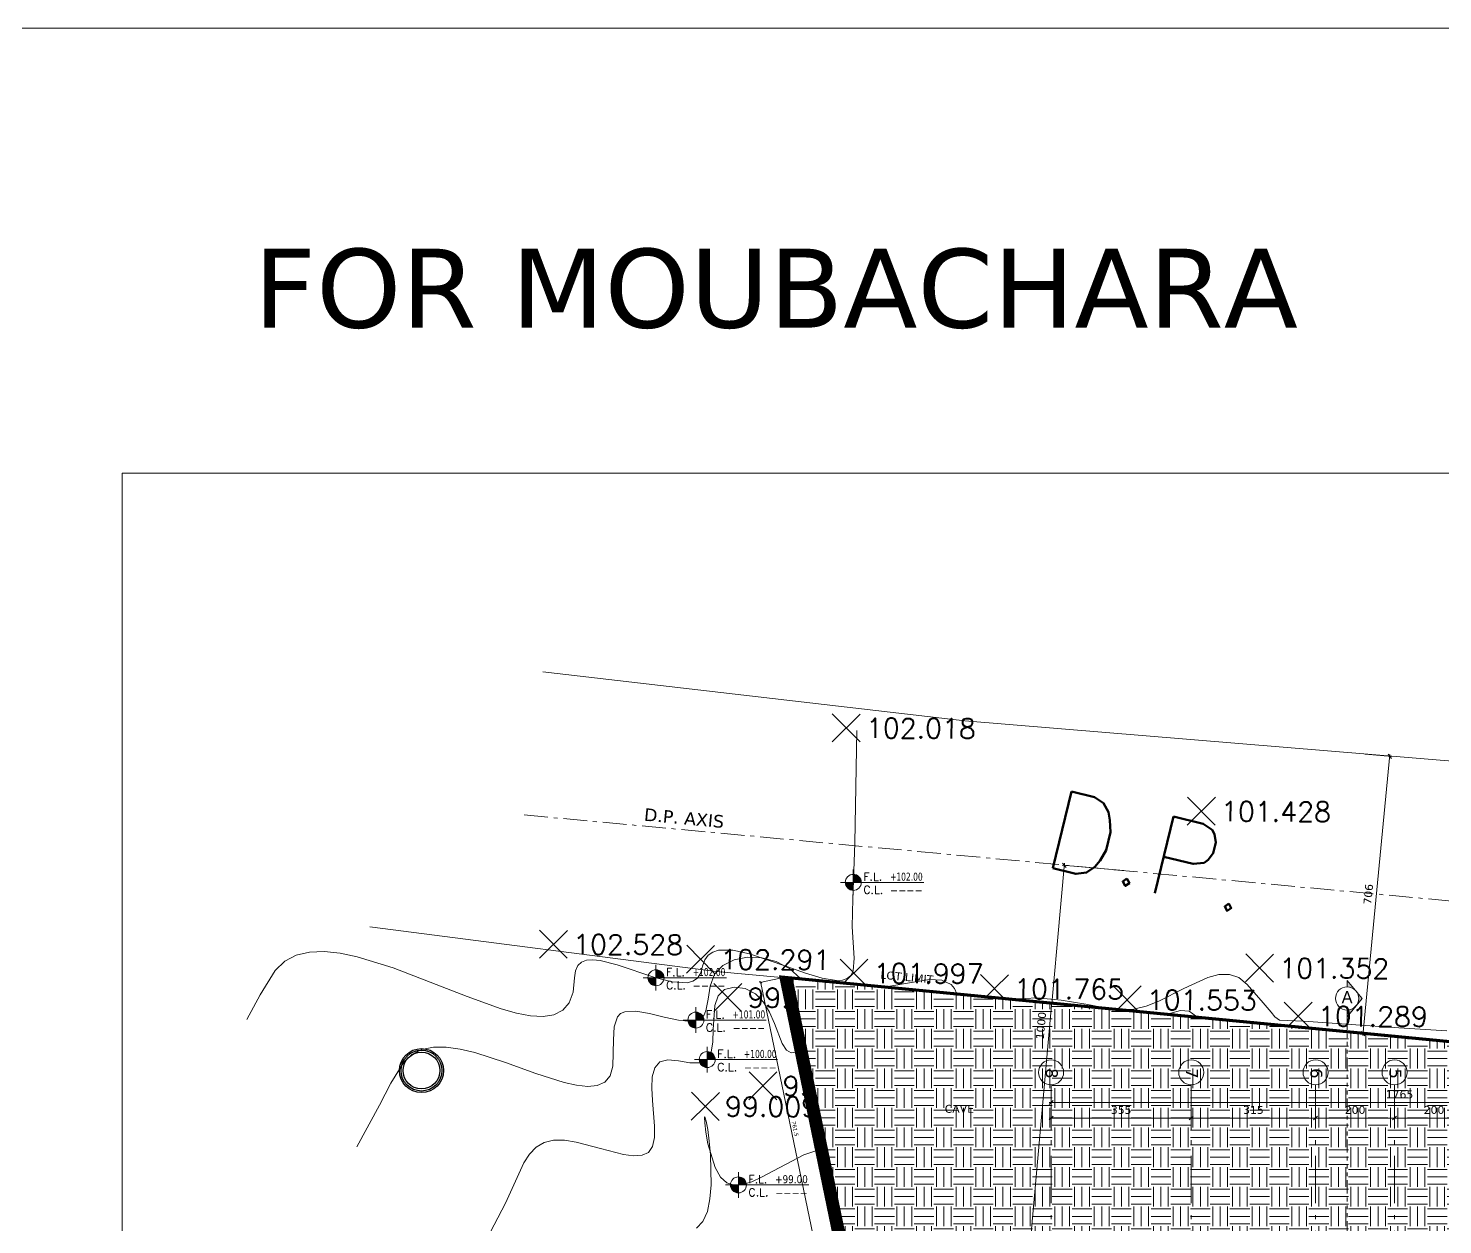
# Model space of a CAD drawing. Header units: inches. Extents: x -48 to 777, y -156 to 510.
# Drawn here: x 464.57 to 500.4, y 157.27 to 187.58 of the extents above; entities that cross this region are included whole.
import ezdxf
from ezdxf.enums import TextEntityAlignment as Align

# ---------------------------------------------------------------- set-up
doc = ezdxf.new("R2010")
doc.units = ezdxf.units.IN
doc.header["$MEASUREMENT"] = 0
doc.set_wipeout_variables(frame=1)
for name, pattern in [('ACAD_ISO06W100', [36, 24, -3, 0, -3, 0, -3, 0, -3]), ('ACAD_ISO10W100', [18, 12, -3, 0, -3]), ('HIDDEN', [0.375, 0.25, -0.125]), ('NUHA', [1.45, 0.75, -0.25, 0.2, -0.25])]:
    doc.linetypes.add(name, pattern=pattern)
doc.layers.get('Defpoints').update_dxf_attribs({"lineweight": 5})
for name, color, linetype, lineweight in [('A-ANNOTATION', 34, 'Continuous', 5), ('A-AXIS', 253, 'ACAD_ISO10W100', 5), ('A-AXIS ST', 251, 'ACAD_ISO10W100', 5), ('A-DIM', 9, 'Continuous', 5), ('A-HIDDEN', 254, 'HIDDEN', 5), ('A-LEVELS', 139, 'Continuous', 20), ('A-LIMIT LOT', 235, 'ACAD_ISO10W100', 20), ('A-LIMIT ROAD', 69, 'Continuous', 20), ('A-NOTES', 151, 'Continuous', 20), ('A-PILLARS', 1, 'Continuous', 60), ('A-SIGNS1', 20, 'Continuous', 15), ('A-SIGNS2', 30, 'Continuous', 15), ('A-TEXT', 50, 'Continuous', 15), ('C-STONE', 42, 'Continuous', 30), ('H-PILLARS', 61, 'Continuous', 5)]:
    doc.layers.add(name, color=color, linetype=linetype, lineweight=lineweight)
doc.layers.add('HH-DARK GREY', color=7, linetype='Continuous', lineweight=5, true_color=0x404040)
doc.layers.add('pts pc', color=7, linetype='Continuous')
doc.styles.add('2mm', font='simplex.shx', dxfattribs={"height": 0.5})
doc.styles.add('5mm', font='simplex_.ttf', dxfattribs={"height": 5})
doc.styles.add('ROMAND', font='verdana.ttf')
doc.styles.add('ROMANS', font='romans__.ttf', dxfattribs={"height": 0.14})
doc.styles.add('Stretch', font='GOTHIC.TTF', dxfattribs={"width": 0.75, "height": 0.2})
doc.dimstyles.new('M-1.100', dxfattribs={"dimtxt": 0.2, "dimasz": 0.1, "dimexe": 0.05, "dimexo": 0.05, "dimgap": 0.1, "dimtad": 1, "dimlfac": 100, "dimrnd": 0.5, "dimzin": 9, "dimdsep": 46, "dimtxsty": 'ROMAND', "dimblk": 'OBLIQUE', "dimcen": 1, "dimdle": 0.05, "dimclrd": 256, "dimclre": 256, "dimclrt": 2, "dimadec": 0, "dimazin": 0, "dimtfac": 0.666667, "dimtmove": 2, "dimatfit": 3, "dimfxl": 0.04, "dimtolj": 1, "dimtzin": 5, "dimlwd": -1, "dimlwe": -1, "dimarcsym": 0})
doc.dimstyles.new('M-1.50', dxfattribs={"dimtxt": 0.1, "dimasz": 0.05, "dimexe": 0.025, "dimexo": 0.025, "dimgap": 0.05, "dimtad": 1, "dimlfac": 100, "dimrnd": 0.5, "dimzin": 9, "dimdsep": 46, "dimtxsty": 'ROMAND', "dimblk": 'OBLIQUE', "dimcen": 1, "dimdle": 0.025, "dimclrd": 256, "dimclre": 256, "dimclrt": 2, "dimadec": 0, "dimazin": 0, "dimtfac": 0.666667, "dimtmove": 2, "dimatfit": 3, "dimfxl": 0.04, "dimtolj": 1, "dimtzin": 5, "dimlwd": -1, "dimlwe": -1, "dimarcsym": 0})

# ---------------------------------------------------------------- blocks, each defined once
blk = doc.blocks.new('ZDGFHGCGFF')
h = blk.add_hatch(color=256)
h.paths.add_polyline_path([(94.086, 59.804), (94.151, 59.726, 0.223535), (94.086, 59.756)])
h.paths.add_polyline_path([(94.151, 59.726), (94.195, 59.673), (94.151, 59.619, 0.17452), (94.17, 59.673, 0.17452)])
h.paths.add_polyline_path([(94.086, 59.589, 0.223535), (94.151, 59.619), (94.086, 59.541)])
for p, q in [((94.086, 59.756), (94.086, 59.804)), ((94.086, 59.804), (94.195, 59.673)), ((94.195, 59.673), (94.086, 59.541)), ((94.086, 59.541), (94.086, 59.589))]:
    blk.add_line(p, q)
blk.add_circle((94.086, 59.673), 0.0839)
blk = doc.blocks.new('GDFZXHGGBV')
at = {"layer": 'A-SIGNS1'}
blk.add_blockref('ZDGFHGCGFF', (0.388, 0), dxfattribs=at)
at = {"layer": 'A-SIGNS2', "linetype": 'ACAD_ISO06W100', "ltscale": 0.01, "style": 'Stretch', "flags": 12}
blk.add_attdef('A', text='', height=0.0883, dxfattribs=at).set_placement((94.474, 59.682), align=Align.MIDDLE)
blk = doc.blocks.new('_Oblique')
at = {"color": 0, "linetype": 'ByBlock', "lineweight": -2}
blk.add_line((-0.5, -0.5), (0.5, 0.5), dxfattribs=at)
blk = doc.blocks.new('*D541')
at = {"layer": 'A-DIM', "transparency": 16777216}
for p, q in [((633.919, 335.179), (637.569, 335.179)), ((633.969, 334.867), (633.969, 335.229)), ((637.519, 334.867), (637.519, 335.229))]:
    blk.add_line(p, q, dxfattribs=at)
at = {"layer": 'Defpoints', "color": 0, "transparency": 16777216}
for p in [(637.519, 335.179), (633.969, 334.817), (637.519, 334.817)]:
    blk.add_point(p, dxfattribs=at)
at = {"layer": 'A-DIM', "transparency": 16777216, "xscale": 0.1, "yscale": 0.1, "zscale": 0.1, "rotation": 180}
blk.add_blockref('_Oblique', (633.969, 335.179), dxfattribs=at)
at = {"layer": 'A-DIM', "transparency": 16777216, "xscale": 0.1, "yscale": 0.1, "zscale": 0.1}
blk.add_blockref('_Oblique', (637.519, 335.179), dxfattribs=at)
at = {"layer": 'A-DIM', "color": 2, "transparency": 16777216, "insert": (635.744, 335.383), "char_height": 0.2, "attachment_point": 5, "style": 'ROMAND'}
blk.add_mtext('\\A1;355', dxfattribs=at)
blk = doc.blocks.new('*D542')
at = {"layer": 'A-DIM', "transparency": 16777216}
for p, q in [((637.469, 335.179), (640.719, 335.179)), ((637.519, 334.867), (637.519, 335.229)), ((640.669, 334.999), (640.669, 335.229))]:
    blk.add_line(p, q, dxfattribs=at)
at = {"layer": 'Defpoints', "color": 0, "transparency": 16777216}
for p in [(640.669, 335.179), (637.519, 334.817), (640.669, 334.949)]:
    blk.add_point(p, dxfattribs=at)
at = {"layer": 'A-DIM', "transparency": 16777216, "xscale": 0.1, "yscale": 0.1, "zscale": 0.1, "rotation": 180}
blk.add_blockref('_Oblique', (637.519, 335.179), dxfattribs=at)
at = {"layer": 'A-DIM', "transparency": 16777216, "xscale": 0.1, "yscale": 0.1, "zscale": 0.1}
blk.add_blockref('_Oblique', (640.669, 335.179), dxfattribs=at)
at = {"layer": 'A-DIM', "color": 2, "transparency": 16777216, "insert": (639.094, 335.383), "char_height": 0.2, "attachment_point": 5, "style": 'ROMAND'}
blk.add_mtext('\\A1;315', dxfattribs=at)
blk = doc.blocks.new('*D543')
at = {"layer": 'A-DIM', "transparency": 16777216}
for p, q in [((640.619, 335.179), (642.719, 335.179)), ((640.669, 334.999), (640.669, 335.229)), ((642.669, 335.065), (642.669, 335.229))]:
    blk.add_line(p, q, dxfattribs=at)
at = {"layer": 'Defpoints', "color": 0, "transparency": 16777216}
for p in [(642.669, 335.179), (642.669, 335.015), (640.669, 334.949)]:
    blk.add_point(p, dxfattribs=at)
at = {"layer": 'A-DIM', "transparency": 16777216, "xscale": 0.1, "yscale": 0.1, "zscale": 0.1, "rotation": 180}
blk.add_blockref('_Oblique', (640.669, 335.179), dxfattribs=at)
at = {"layer": 'A-DIM', "transparency": 16777216, "xscale": 0.1, "yscale": 0.1, "zscale": 0.1}
blk.add_blockref('_Oblique', (642.669, 335.179), dxfattribs=at)
at = {"layer": 'A-DIM', "color": 2, "transparency": 16777216, "insert": (641.669, 335.383), "char_height": 0.2, "attachment_point": 5, "style": 'ROMAND'}
blk.add_mtext('\\A1;200', dxfattribs=at)
blk = doc.blocks.new('*D544')
at = {"layer": 'A-DIM', "transparency": 16777216}
for p, q in [((642.619, 335.179), (644.719, 335.179)), ((642.669, 335.065), (642.669, 335.229)), ((644.669, 335.065), (644.669, 335.229))]:
    blk.add_line(p, q, dxfattribs=at)
at = {"layer": 'Defpoints', "color": 0, "transparency": 16777216}
for p in [(642.669, 335.015), (644.669, 335.179), (644.669, 335.015)]:
    blk.add_point(p, dxfattribs=at)
at = {"layer": 'A-DIM', "transparency": 16777216, "xscale": 0.1, "yscale": 0.1, "zscale": 0.1, "rotation": 180}
blk.add_blockref('_Oblique', (642.669, 335.179), dxfattribs=at)
at = {"layer": 'A-DIM', "transparency": 16777216, "xscale": 0.1, "yscale": 0.1, "zscale": 0.1}
blk.add_blockref('_Oblique', (644.669, 335.179), dxfattribs=at)
at = {"layer": 'A-DIM', "color": 2, "transparency": 16777216, "insert": (643.669, 335.383), "char_height": 0.2, "attachment_point": 5, "style": 'ROMAND'}
blk.add_mtext('\\A1;200', dxfattribs=at)
blk = doc.blocks.new('*D548')
at = {"layer": 'A-DIM', "transparency": 16777216}
for p, q in [((651.669, 335.572), (633.919, 335.572)), ((633.969, 334.867), (633.969, 335.622)), ((651.619, 335.036), (651.619, 335.622))]:
    blk.add_line(p, q, dxfattribs=at)
at = {"layer": 'Defpoints', "color": 0, "transparency": 16777216}
for p in [(633.969, 335.572), (651.619, 334.986), (633.969, 334.817)]:
    blk.add_point(p, dxfattribs=at)
at = {"layer": 'A-DIM', "transparency": 16777216, "xscale": 0.1, "yscale": 0.1, "zscale": 0.1, "rotation": 180}
blk.add_blockref('_Oblique', (633.969, 335.572), dxfattribs=at)
at = {"layer": 'A-DIM', "transparency": 16777216, "xscale": 0.1, "yscale": 0.1, "zscale": 0.1}
blk.add_blockref('_Oblique', (651.619, 335.572), dxfattribs=at)
at = {"layer": 'A-DIM', "color": 2, "transparency": 16777216, "insert": (642.794, 335.776), "char_height": 0.2, "attachment_point": 5, "style": 'ROMAND'}
blk.add_mtext('\\A1;1765', dxfattribs=at)
blk = doc.blocks.new('*D345')
at = {"layer": 'A-DIM', "transparency": 16777216}
for p, q in [((483.624, 163.509), (483.099, 163.401)), ((484.667, 155.926), (483.119, 163.43)), ((485.162, 156.053), (484.637, 155.945))]:
    blk.add_line(p, q, dxfattribs=at)
at = {"layer": 'Defpoints', "color": 0, "transparency": 16777216}
for p in [(483.124, 163.406), (483.649, 163.514), (485.187, 156.058)]:
    blk.add_point(p, dxfattribs=at)
at = {"layer": 'A-DIM', "transparency": 16777216, "xscale": 0.05, "yscale": 0.05, "zscale": 0.05}
for p, rotation in [((483.124, 163.406), 101.6557585089474), ((484.662, 155.95), 281.6557585089474)]:
    blk.add_blockref('_Oblique', p, dxfattribs=dict(at, rotation=rotation))
at = {"layer": 'A-DIM', "color": 2, "transparency": 16777216, "insert": (483.993, 159.698), "char_height": 0.1, "attachment_point": 5, "rotation": 281.6558, "style": 'ROMAND'}
blk.add_mtext('\\A1;761.5', dxfattribs=at)
blk = doc.blocks.new('*D970')
at = {"layer": 'A-DIM', "transparency": 16777216}
for p, q in [((-315981.387, -27887.929), (-315982.076, -27895.053)), ((-315982.014, -27887.918), (-315981.342, -27887.983)), ((-315982.693, -27894.943), (-315982.021, -27895.008))]:
    blk.add_line(p, q, dxfattribs=at)
at = {"layer": 'Defpoints', "color": 0, "transparency": 16777216}
for p in [(-315982.064, -27887.914), (-315982.743, -27894.939), (-315982.071, -27895.004)]:
    blk.add_point(p, dxfattribs=at)
at = {"layer": 'A-DIM', "transparency": 16777216, "xscale": 0.1, "yscale": 0.1, "zscale": 0.1}
for p, rotation in [((-315981.391, -27887.979), 84.4767322995288), ((-315982.071, -27895.004), 264.4767322995288)]:
    blk.add_blockref('_Oblique', p, dxfattribs=dict(at, rotation=rotation))
at = {"layer": 'A-DIM', "color": 2, "transparency": 16777216, "insert": (-315981.934, -27891.471), "char_height": 0.2, "attachment_point": 5, "rotation": 84.4767, "style": 'ROMAND'}
blk.add_mtext('\\A1;706', dxfattribs=at)
blk = doc.blocks.new('*D971')
at = {"layer": 'A-DIM', "transparency": 16777216}
for p, q in [((-315989.632, -27890.686), (-315990.54, -27900.737)), ((-315988.126, -27890.872), (-315989.686, -27890.731)), ((-315989.025, -27900.824), (-315990.585, -27900.683))]:
    blk.add_line(p, q, dxfattribs=at)
at = {"layer": 'Defpoints', "color": 0, "transparency": 16777216}
for p in [(-315988.077, -27890.877), (-315990.535, -27900.687), (-315988.975, -27900.828)]:
    blk.add_point(p, dxfattribs=at)
at = {"layer": 'A-DIM', "transparency": 16777216, "xscale": 0.1, "yscale": 0.1, "zscale": 0.1}
for p, rotation in [((-315989.636, -27890.736), 84.83901183361434), ((-315990.535, -27900.687), 264.8390118336143)]:
    blk.add_blockref('_Oblique', p, dxfattribs=dict(at, rotation=rotation))
at = {"layer": 'A-DIM', "color": 2, "transparency": 16777216, "insert": (-315990.223, -27894.799), "char_height": 0.2, "attachment_point": 5, "rotation": 84.839, "style": 'ROMAND'}
blk.add_mtext('\\A1;1000', dxfattribs=at)
blk = doc.blocks.new('GXFHGCGFCD')
at = {"layer": 'A-SIGNS1', "linetype": 'NUHA'}
h = blk.add_hatch(color=256, dxfattribs=at)
h.paths.add_polyline_path([(90.382, 61.33), (90.382, 61.17), (90.542, 61.17, 0.414214)])
h.paths.add_polyline_path([(90.382, 61.17), (90.222, 61.17, 0.414214), (90.382, 61.01)])
at = {"layer": 'A-SIGNS1'}
for p, q in [((90.382, 60.914), (90.382, 61.426)), ((90.126, 61.17), (91.79, 61.17))]:
    blk.add_line(p, q, dxfattribs=at)
blk.add_circle((90.382, 61.17), 0.16, dxfattribs=at)
blk = doc.blocks.new('DGXFHXFGDFD')
at = {"layer": 'A-SIGNS1'}
blk.add_blockref('GXFHGCGFCD', (0, 0), dxfattribs=at)
at = {"layer": 'A-SIGNS2', "linetype": 'NUHA', "style": 'ROMANS'}
for s, p in [('F.L.', (90.583, 61.203)), ('C.L.', (90.583, 60.941))]:
    blk.add_text(s, height=0.16, dxfattribs=at).set_placement(p)
at = {"layer": 'A-SIGNS2', "style": 'ROMANS', "width": 0.910135, "flags": 4}
for tag, p, p2 in [('NIV.FINI', (91.116, 61.203), (91.79, 61.203)), ('NIV.BETON', (91.116, 60.941), (91.79, 60.941))]:
    blk.add_attdef(tag, text='', height=0.16, dxfattribs=at).set_placement(p, p2, align=Align.FIT)
blk = doc.blocks.new('AXIS')
at = {"layer": 'A-ANNOTATION'}
for centre in [(633.96853, 336.33642), (637.51853, 336.33642), (640.66853, 336.33642), (642.66853, 336.33501)]:
    blk.add_circle(centre, 0.31723, dxfattribs=at)
at = {"layer": 'A-AXIS ST', "ltscale": 0.1}
for p, q in [((633.96853, 296.91777), (633.96853, 336.01919)), ((637.51853, 296.91777), (637.51853, 336.01919)), ((640.66853, 296.91777), (640.66853, 336.01919)), ((642.66853, 296.91777), (642.66853, 336.01919))]:
    blk.add_line(p, q, dxfattribs=at)
at = {"layer": 'A-ANNOTATION', "char_height": 0.3, "width": 5.0170833, "attachment_point": 1, "rotation": 270, "style": 'ROMAND'}
for s, insert in [('\\pi2.402;8', (634.13847, 338.84375)), ('\\pi2.4024;6', (640.83847, 338.84375)), ('\\pi2.4059;7', (637.68847, 338.84375)), ('\\pi2.4108;5', (642.83847, 338.84233))]:
    blk.add_mtext(s, dxfattribs=dict(at, insert=insert))
at = {"layer": 'A-DIM'}
for base, p1, p2, picture, middle in [((633.96853, 335.57217), (651.61853, 334.98568), (633.96853, 334.81666), '*D548', (642.79353, 335.77613)), ((637.51853, 335.17924), (633.96853, 334.81666), (637.51853, 334.81666), '*D541', (635.74353, 335.3834)), ((640.66853, 335.17924), (637.51853, 334.81666), (640.66853, 334.9485), '*D542', (639.09353, 335.3834)), ((642.66853, 335.17924), (640.66853, 334.9485), (642.66853, 335.01471), '*D543', (641.66853, 335.3834)), ((644.66853, 335.17924), (642.66853, 335.01471), (644.66853, 335.01475), '*D544', (643.66853, 335.3834))]:
    dim = blk.add_linear_dim(base=base, p1=p1, p2=p2, dimstyle='M-1.100', dxfattribs=at)
    dim.commit()
    dim.dimension.update_dxf_attribs({"geometry": picture, "text_midpoint": middle})
blk = doc.blocks.new('LOT 688  TOPOGRAPHIC PLAN')
blk.add_circle((-316005.9171, -27895.93821), 0.55739)
at = {"layer": 'A-HIDDEN', "linetype": 'ACAD_ISO10W100', "ltscale": 0.05}
blk.add_line((-316003.31537, -27889.46215), (-315961.40493, -27893.35283), dxfattribs=at)
at = {"layer": 'A-LEVELS', "linetype": 'Continuous'}
for points in [[(-316010.34114, -27894.64581), (-316010.00251, -27894.01943), (-316009.62351, -27893.40383), (-316009.37992, -27893.17021), (-316009.08748, -27893.01798), (-316008.7518, -27892.93897), (-316008.37881, -27892.92432), (-316007.97444, -27892.96518), (-316007.54463, -27893.05271), (-316006.6324, -27893.33239), (-316004.76361, -27894.06247), (-316003.90195, -27894.37129), (-316003.51007, -27894.48068), (-316003.15206, -27894.54826), (-316002.83385, -27894.56517), (-316002.56138, -27894.52258), (-316002.34059, -27894.41164), (-316002.17739, -27894.22349), (-316002.07772, -27893.94929), (-316002.04, -27893.58977), (-316002.01605, -27893.41372), (-316001.95978, -27893.27679), (-316001.86426, -27893.18783), (-316001.73395, -27893.14124), (-316001.57362, -27893.13104), (-316001.38803, -27893.15127), (-316000.96012, -27893.25911), (-316000.0107, -27893.57714), (-315999.5654, -27893.69179), (-315999.1905, -27893.71318), (-315999.04136, -27893.67397), (-315998.92411, -27893.59353), (-315998.84351, -27893.46589), (-315998.79683, -27893.29467), (-315998.74187, -27893.13398), (-315998.65411, -27893.01538), (-315998.53605, -27892.93585), (-315998.39102, -27892.89133), (-315998.03347, -27892.89091), (-315997.60824, -27892.98143), (-315996.66184, -27893.30447), (-315996.19421, -27893.47158), (-315995.766, -27893.59882), (-315995.40397, -27893.65349), (-315995.25615, -27893.64339), (-315995.13492, -27893.60288), (-315995.04362, -27893.52788), (-315994.98548, -27893.41445), (-315994.95535, -27893.08726), (-315995.00701, -27892.30014), (-315994.99391, -27891.58421), (-315994.94398, -27890.17883), (-315994.88611, -27887.32207)], [(-316007.5579, -27897.86741), (-316006.97798, -27896.81437), (-316006.69092, -27896.25364), (-316006.36504, -27895.72494), (-316006.15768, -27895.52825), (-316005.90678, -27895.4032), (-316005.61537, -27895.34633), (-316005.29036, -27895.34757), (-316004.93862, -27895.39684), (-316004.56705, -27895.48407), (-316003.79195, -27895.73212), (-316003.02018, -27896.01112), (-316002.30684, -27896.24048), (-316001.9893, -27896.31136), (-316001.70703, -27896.33962), (-316001.46692, -27896.31516), (-316001.27585, -27896.22793), (-316001.14072, -27896.06784), (-316001.06838, -27895.82488), (-316001.05622, -27895.15648), (-316001.0371, -27894.82978), (-316000.95335, -27894.57779), (-316000.8742, -27894.49608), (-316000.76692, -27894.44805), (-316000.48419, -27894.4336), (-316000.13983, -27894.49289), (-315999.76893, -27894.5838), (-315999.4066, -27894.66421), (-315999.08795, -27894.69199), (-315998.84808, -27894.62503), (-315998.76847, -27894.54306), (-315998.71562, -27894.42803), (-315998.6575, -27894.13068), (-315998.60653, -27893.79859), (-315998.49541, -27893.49756), (-315998.28608, -27893.27282), (-315997.99834, -27893.12875), (-315997.65882, -27893.06495), (-315997.29414, -27893.08101), (-315996.93091, -27893.17654), (-315996.59576, -27893.35111), (-315996.31531, -27893.60434), (-315996.11265, -27893.93039), (-315995.9661, -27894.25485), (-315995.89754, -27894.37855), (-315995.82329, -27894.45617), (-315995.73684, -27894.47282), (-315995.63545, -27894.42812), (-315995.39538, -27894.22406), (-315995.11945, -27893.98795), (-315994.97324, -27893.90319), (-315994.82431, -27893.86479), (-315994.50834, -27893.87419), (-315993.04556, -27893.63094), (-315992.74, -27893.64814), (-315992.50312, -27893.75982), (-315992.41741, -27893.86096), (-315992.35723, -27893.99758), (-315992.3099, -27894.36733), (-315992.2912, -27894.54351), (-315992.24678, -27894.66197), (-315992.15526, -27894.68448), (-315992.01817, -27894.61526), (-315991.72712, -27894.43017), (-315991.45875, -27894.28867), (-315990.9198, -27894.12629), (-315990.3316, -27894.09384), (-315989.71284, -27894.15121), (-315989.08699, -27894.25808), (-315988.47648, -27894.37204), (-315988.17611, -27894.4021), (-315987.87131, -27894.38354), (-315987.55845, -27894.30344), (-315987.24056, -27894.1766), (-315986.60589, -27893.8589), (-315985.99967, -27893.58272), (-315985.71733, -27893.50778), (-315985.45424, -27893.50033), (-315985.21445, -27893.5794), (-315985.00086, -27893.7598), (-315984.59476, -27894.22025), (-315984.39776, -27894.45612), (-315984.30182, -27894.58032), (-315984.18473, -27894.66072), (-315983.57567, -27894.68844), (-315981.16332, -27894.85212), (-315979.94808, -27894.931)], [(-315998.94736, -27899.92927), (-315998.78659, -27899.76575), (-315998.67648, -27899.51181), (-315998.60967, -27899.19147), (-315998.5788, -27898.82873), (-315998.59543, -27898.0721), (-315998.6282, -27897.72622), (-315998.66745, -27897.43397), (-315998.70583, -27897.21936), (-315998.73596, -27897.1064), (-315998.75051, -27897.1189), (-315998.74411, -27897.26036), (-315998.71503, -27897.49686), (-315998.66196, -27897.79047), (-315998.47852, -27898.39721), (-315998.3455, -27898.63445), (-315998.18362, -27898.782), (-315997.99514, -27898.84101), (-315997.78359, -27898.82692), (-315997.55252, -27898.75521), (-315997.30548, -27898.64136), (-315996.22863, -27898.07431), (-315995.95499, -27897.98205), (-315995.68661, -27897.94009), (-315995.17065, -27897.9811), (-315994.67945, -27898.0386), (-315994.44188, -27898.01635), (-315994.20863, -27897.94567), (-315993.29056, -27897.48369), (-315992.82933, -27897.28401), (-315992.35696, -27897.11797), (-315991.86048, -27897.03512), (-315991.34837, -27897.00787), (-315990.31233, -27897.0048), (-315989.80593, -27896.97135), (-315989.31899, -27896.87817), (-315988.85994, -27896.69749), (-315988.42484, -27896.43987), (-315987.99419, -27896.16424), (-315987.54744, -27895.93267), (-315987.06712, -27895.7969), (-315986.57076, -27895.69041), (-315985.59059, -27895.43506), (-315985.0922, -27895.41849), (-315984.58898, -27895.45231), (-315982.57726, -27895.58247), (-315981.55643, -27895.79323), (-315980.53184, -27896.03445), (-315980.02526, -27896.10156)]]:
    blk.add_lwpolyline(points, dxfattribs=at)
at = {"layer": 'A-LEVELS', "color": 209, "linetype": 'Continuous'}
blk.add_lwpolyline([(-316004.27276, -27900.21677), (-316003.78649, -27899.30078), (-316003.32458, -27898.27477), (-316003.18093, -27898.05707), (-316003.01186, -27897.88072), (-316002.81025, -27897.75868), (-316002.57032, -27897.70178), (-316002.29717, -27897.70344), (-316002.00119, -27897.74858), (-316001.38247, -27897.90874), (-316000.79761, -27898.06114), (-316000.54395, -27898.09658), (-316000.33005, -27898.08466), (-316000.16634, -27898.01025), (-316000.06299, -27897.85854), (-316000.01876, -27897.62984), (-316000.01679, -27897.34513), (-316000.06759, -27896.69761), (-316000.08436, -27896.37976), (-316000.07137, -27896.09582), (-316000.01062, -27895.86829), (-315999.8841, -27895.71964), (-315999.67613, -27895.66949), (-315999.40579, -27895.69471), (-315999.11891, -27895.73915), (-315998.86206, -27895.74583), (-315998.68003, -27895.65988), (-315998.58122, -27895.47004), (-315998.53974, -27895.20621), (-315998.52831, -27894.89989), (-315998.48664, -27894.28586), (-315998.40189, -27894.04115), (-315998.23838, -27893.8799), (-315997.994, -27893.82156), (-315997.7164, -27893.86172), (-315997.45904, -27893.99312), (-315997.25645, -27894.20226), (-315997.10078, -27894.46182), (-315996.97846, -27894.74253), (-315996.77952, -27895.25048), (-315996.67573, -27895.41924), (-315996.55101, -27895.4924), (-315996.39767, -27895.45923), (-315996.2184, -27895.34161), (-315995.79711, -27894.95388), (-315995.3172, -27894.53096), (-315995.06466, -27894.36936), (-315994.80874, -27894.27461), (-315994.27122, -27894.25672), (-315993.98456, -27894.23679), (-315993.72851, -27894.25809), (-315993.53968, -27894.37129), (-315993.43865, -27894.60317), (-315993.38503, -27895.23683), (-315993.36207, -27895.5263), (-315993.29478, -27895.72268), (-315993.23351, -27895.7684), (-315993.14911, -27895.77167), (-315992.92623, -27895.67622), (-315992.41532, -27895.32744), (-315991.94896, -27895.01543), (-315991.50732, -27894.77731), (-315991.05676, -27894.62993), (-315990.56626, -27894.58845), (-315990.04638, -27894.64169), (-315989.0303, -27894.87623), (-315988.52526, -27894.95053), (-315988.00834, -27894.92146), (-315987.74217, -27894.85063), (-315987.47013, -27894.73709), (-315986.93593, -27894.48745), (-315986.69135, -27894.41993), (-315986.4735, -27894.43637), (-315986.28996, -27894.56739), (-315986.12565, -27894.77568), (-315985.94557, -27894.96421), (-315985.72393, -27895.05986), (-315985.46887, -27895.07885), (-315985.19588, -27895.0566), (-315984.6565, -27895.02676), (-315984.14881, -27895.07141), (-315982.09686, -27895.161), (-315981.06894, -27895.27639), (-315980.03113, -27895.46472)], dxfattribs=at)
at = {"layer": 'A-LIMIT LOT', "linetype": 'Continuous', "const_width": 0.1}
blk.add_lwpolyline([(-315996.80172, -27893.57917), (-315985.1164, -27950.2257), (-315970.22923, -27937.16678), (-315964.6636, -27941.43051), (-315964.08799, -27936.87852), (-315969.32038, -27930.53073), (-315969.32038, -27896.23659), (-315996.80172, -27893.57917)], dxfattribs=at)
at = {"layer": 'A-LIMIT ROAD', "linetype": 'Continuous'}
for points in [[(-315992.15526, -27887.07533), (-316002.84459, -27885.83384)], [(-315992.15526, -27887.07533), (-315973.78379, -27888.60145), (-315955.13582, -27890.27286)], [(-315998.45513, -27893.43141), (-316007.22571, -27892.29341)], [(-315998.45513, -27893.43141), (-315996.80172, -27893.57917)]]:
    blk.add_lwpolyline(points, dxfattribs=at)
at = {"layer": 'pts pc', "linetype": 'Continuous'}
for points in [[(-315994.80516, -27886.90615), (-315995.51594, -27887.60935)], [(-315994.80895, -27887.61314), (-315995.51215, -27886.90236)], [(-315985.80934, -27889.0144), (-315986.52012, -27889.7176)], [(-315985.81313, -27889.72139), (-315986.51633, -27889.01061)], [(-316002.22064, -27892.38548), (-316002.93142, -27893.08868)], [(-316002.22443, -27893.09247), (-316002.92763, -27892.38169)], [(-315998.49264, -27892.76747), (-315999.20342, -27893.47067)], [(-315998.49643, -27893.47446), (-315999.19963, -27892.76368)], [(-315994.60945, -27893.11629), (-315995.32023, -27893.81949)], [(-315994.61324, -27893.82328), (-315995.31644, -27893.1125)], [(-315984.33261, -27892.98738), (-315985.04339, -27893.69058)], [(-315984.3364, -27893.69437), (-315985.0396, -27892.98359)], [(-315991.05251, -27893.51036), (-315991.76329, -27894.21356)], [(-315991.0563, -27894.21735), (-315991.7595, -27893.50657)], [(-315997.80482, -27893.73517), (-315998.5156, -27894.43837)], [(-315997.80861, -27894.44216), (-315998.51181, -27893.73138)], [(-315987.68898, -27893.7934), (-315988.39976, -27894.4966)], [(-315987.69277, -27894.50039), (-315988.39597, -27893.78961)], [(-315994.14135, -27894.21781), (-315994.85213, -27894.92101)], [(-315994.14514, -27894.9248), (-315994.84834, -27894.21402)], [(-315983.35614, -27894.20763), (-315984.06692, -27894.91083)], [(-315983.35993, -27894.91462), (-315984.06313, -27894.20384)], [(-315990.33469, -27894.47822), (-315991.04547, -27895.18142)], [(-315990.33848, -27895.18521), (-315991.04168, -27894.47443)], [(-315987.1478, -27894.87931), (-315987.85858, -27895.58251)], [(-315987.15159, -27895.5863), (-315987.85479, -27894.87552)], [(-315982.55772, -27895.25093), (-315983.2685, -27895.95413)], [(-315982.56151, -27895.95792), (-315983.26471, -27895.24714)], [(-315996.9128, -27895.97398), (-315997.62358, -27896.67718)], [(-315996.91659, -27896.68097), (-315997.61979, -27895.97019)], [(-315993.74773, -27896.34195), (-315994.45851, -27897.04515)], [(-315993.75152, -27897.04894), (-315994.45472, -27896.33816)], [(-315998.3716, -27896.49217), (-315999.08238, -27897.19537)], [(-315998.37539, -27897.19916), (-315999.07859, -27896.48838)], [(-315994.48913, -27898.65301), (-315995.19991, -27899.35621)], [(-315994.49292, -27899.36), (-315995.19612, -27898.64922)], [(-315986.4136, -27899.13431), (-315987.12438, -27899.83751)], [(-315986.41739, -27899.8413), (-315987.12059, -27899.13052)]]:
    blk.add_lwpolyline(points, dxfattribs=at)
at = {"layer": 'pts pc'}
for centre, radius in [((-316005.9171, -27895.93821), 0.5174), ((-316005.91824, -27895.93821), 0.46554)]:
    blk.add_circle(centre, radius, dxfattribs=at)
at = {"layer": 'A-SIGNS1'}
ref = blk.add_blockref('DGXFHXFGDFD', (-316109.51107, -27968.68403), dxfattribs=dict(at, xscale=1.267200000000003, yscale=1.267200000000003, zscale=1.267200000000003))
ref.add_attrib('NIV.FINI', '+102.00', dxfattribs={"layer": 'A-SIGNS2', "height": 0.202752, "style": 'ROMAND', "width": 0.680836}).set_placement((-315994.04905, -27891.12741), (-315993.22108, -27891.12741), align=Align.FIT)
ref.add_attrib('NIV.BETON', '----', dxfattribs={"layer": 'A-SIGNS2', "height": 0.202752, "style": 'ROMAND', "width": 1.634557}).set_placement((-315994.04905, -27891.45918), (-315993.22108, -27891.45918), align=Align.FIT)
ref = blk.add_blockref('DGXFHXFGDFD', (-316114.50924, -27971.10049), dxfattribs=dict(at, xscale=1.267200000000003, yscale=1.267200000000003, zscale=1.267200000000003))
ref.add_attrib('NIV.FINI', '+102.00', dxfattribs={"layer": 'A-SIGNS2', "height": 0.202752, "style": 'ROMAND', "width": 0.680836}).set_placement((-315999.04722, -27893.54387), (-315998.21925, -27893.54387), align=Align.FIT)
ref.add_attrib('NIV.BETON', '----', dxfattribs={"layer": 'A-SIGNS2', "height": 0.202752, "style": 'ROMAND', "width": 1.634557}).set_placement((-315999.04722, -27893.87564), (-315998.21925, -27893.87564), align=Align.FIT)
ref = blk.add_blockref('DGXFHXFGDFD', (-316113.49992, -27972.17327), dxfattribs=dict(at, xscale=1.267200000000003, yscale=1.267200000000003, zscale=1.267200000000003))
ref.add_attrib('NIV.FINI', '+101.00', dxfattribs={"layer": 'A-SIGNS2', "height": 0.202752, "style": 'ROMAND', "width": 0.680836}).set_placement((-315998.0379, -27894.61666), (-315997.20993, -27894.61666), align=Align.FIT)
ref.add_attrib('NIV.BETON', '----', dxfattribs={"layer": 'A-SIGNS2', "height": 0.202752, "style": 'ROMAND', "width": 1.634557}).set_placement((-315998.0379, -27894.94842), (-315997.20993, -27894.94842), align=Align.FIT)
at = {"layer": 'A-NOTES', "linetype": 'Continuous', "style": '5mm'}
blk.add_text('D.P.', height=2, rotation=346.245633, dxfattribs=at).set_placement((-315990.25772, -27890.73069))
at = {"layer": 'A-TEXT', "insert": (-316000.26204, -27889.28746), "char_height": 0.32, "width": 71.8076328, "attachment_point": 1, "rotation": 354.696245, "style": 'ROMAND'}
blk.add_mtext('D.P. AXIS', dxfattribs=at)
at = {"layer": 'pts pc', "color": 1, "char_height": 0.5, "attachment_point": 1, "rotation": 359.692852, "style": '2mm'}
for s, insert, width in [('\\Fsimplex.shx;\\W1.0000000000;\\T1.0000000000;\\o\\l102.018', (-315994.65922, -27887.01043), 3.3571429), ('\\Fsimplex.shx;\\W1.0000000000;\\T1.0000000000;\\o\\l101.428', (-315985.66339, -27889.11869), 3.3571429), ('\\Fsimplex.shx;\\W1.0000000000;\\T1.0000000000;\\o\\l102.528', (-316002.0747, -27892.48976), 3.452381), ('\\Fsimplex.shx;\\W1.0000000000;\\T1.0000000000;\\o\\l102.291', (-315998.3467, -27892.87175), 3.3571429), ('\\Fsimplex.shx;\\W1.0000000000;\\T1.0000000000;\\o\\l101.352', (-315984.18667, -27893.09166), 3.3571429), ('\\Fsimplex.shx;\\W1.0000000000;\\T1.0000000000;\\o\\l101.997', (-315994.46351, -27893.22057), 3.3571429), ('\\Fsimplex.shx;\\W1.0000000000;\\T1.0000000000;\\o\\l99.486', (-315997.65887, -27893.83945), 3.0714286), ('\\Fsimplex.shx;\\W1.0000000000;\\T1.0000000000;\\o\\l101.765', (-315990.90657, -27893.61465), 3.3571429), ('\\Fsimplex.shx;\\W1.0000000000;\\T1.0000000000;\\o\\l101.553', (-315987.54304, -27893.89768), 3.3571429), ('\\Fsimplex.shx;\\W1.0000000000;\\T1.0000000000;\\o\\l99.226', (-315993.99541, -27894.3221), 3.0714286), ('\\Fsimplex.shx;\\W1.0000000000;\\T1.0000000000;\\o\\l99.449', (-315990.18875, -27894.58251), 3.0714286), ('\\Fsimplex.shx;\\W1.0000000000;\\T1.0000000000;\\o\\l101.289', (-315983.2102, -27894.31191), 3.3571429), ('\\Fsimplex.shx;\\W1.0000000000;\\T1.0000000000;\\o\\l99.111', (-315987.00185, -27894.9836), 2.7857143), ('\\Fsimplex.shx;\\W1.0000000000;\\T1.0000000000;\\o\\l98.881', (-315982.41178, -27895.35521), 2.9761905), ('\\Fsimplex.shx;\\W1.0000000000;\\T1.0000000000;\\o\\l99.165', (-315996.76686, -27896.07827), 2.9761905), ('\\Fsimplex.shx;\\W1.0000000000;\\T1.0000000000;\\o\\l99.009', (-315998.22566, -27896.59645), 3.0714286), ('\\Fsimplex.shx;\\W1.0000000000;\\T1.0000000000;\\o\\l99.147', (-315993.60179, -27896.44624), 2.9761905), ('\\Fsimplex.shx;\\W1.0000000000;\\T1.0000000000;\\o\\l98.893', (-315994.34319, -27898.7573), 3.0714286), ('\\Fsimplex.shx;\\W1.0000000000;\\T1.0000000000;\\o\\l98.379', (-315986.26765, -27899.23859), 3.0714286)]:
    blk.add_mtext(s, dxfattribs=dict(at, insert=insert, width=width))
at = {"linetype": 'Continuous'}
blk.add_wipeout([(-315996.80172, -27893.57917), (-315969.32038, -27896.23659), (-315969.32038, -27930.53073), (-315964.08799, -27936.87852), (-315964.6636, -27941.43051), (-315970.22923, -27937.16678), (-315985.1164, -27950.2257)], dxfattribs=at).dxf.layer = 'A-LIMIT LOT'
at = {"layer": 'A-SIGNS1'}
ref = blk.add_blockref('DGXFHXFGDFD', (-316113.21193, -27973.17464), dxfattribs=dict(at, xscale=1.267200000000003, yscale=1.267200000000003, zscale=1.267200000000003))
ref.add_attrib('NIV.FINI', '+100.00', dxfattribs={"layer": 'A-SIGNS2', "height": 0.202752, "style": 'ROMAND', "width": 0.680836}).set_placement((-315997.74991, -27895.61803), (-315996.92194, -27895.61803), align=Align.FIT)
ref.add_attrib('NIV.BETON', '----', dxfattribs={"layer": 'A-SIGNS2', "height": 0.202752, "style": 'ROMAND', "width": 1.634557}).set_placement((-315997.74991, -27895.9498), (-315996.92194, -27895.9498), align=Align.FIT)
ref = blk.add_blockref('DGXFHXFGDFD', (-316112.42126, -27976.34873), dxfattribs=dict(at, xscale=1.267200000000003, yscale=1.267200000000003, zscale=1.267200000000003))
ref.add_attrib('NIV.FINI', '+99.00', dxfattribs={"layer": 'A-SIGNS2', "height": 0.202752, "style": 'ROMAND', "width": 0.797031}).set_placement((-315996.95924, -27898.79211), (-315996.13128, -27898.79211), align=Align.FIT)
ref.add_attrib('NIV.BETON', '----', dxfattribs={"layer": 'A-SIGNS2', "height": 0.202752, "style": 'ROMAND', "width": 1.634557}).set_placement((-315996.95924, -27899.12388), (-315996.13128, -27899.12388), align=Align.FIT)
at = {"layer": 'A-TEXT', "insert": (-315994.28256, -27893.4079), "char_height": 0.2, "width": 71.8076328, "attachment_point": 1, "rotation": 354.696245, "style": 'ROMAND'}
blk.add_mtext('LOT LIMIT', dxfattribs=at)
at = {"layer": 'A-DIM'}
dim = blk.add_aligned_dim(p1=(-315982.06357, -27887.91365), p2=(-315982.74288, -27894.93865), distance=0.6753, dimstyle='M-1.100', dxfattribs=at)
dim.commit()
dim.dimension.update_dxf_attribs({"geometry": '*D970', "text_midpoint": (-315981.93421, -27891.4715)})
dim = blk.add_linear_dim(base=(-315990.53506, -27900.68714), p1=(-315988.07657, -27890.87682), p2=(-315988.97537, -27900.82801), angle=264.839012, text='1000', dimstyle='M-1.100', dxfattribs=at)
dim.commit()
dim.dimension.update_dxf_attribs({"geometry": '*D971', "text_midpoint": (-315990.22258, -27894.79934), "dimtype": 129})

msp = doc.modelspace()

# ---------------------------------------------------------------- block references
at = {"layer": 'pts pc'}
msp.add_blockref('LOT 688  TOPOGRAPHIC PLAN', (316480.44716, 28057.10823), dxfattribs=at)

# ---------------------------------------------------------------- texts
at = {"layer": 'A-TEXT', "insert": (470.28286, 181.99183), "char_height": 2, "width": 35.9038164, "attachment_point": 1, "style": 'ROMAND'}
msp.add_mtext('FOR MOUBACHARA', dxfattribs=at)

# ---------------------------------------------------------------- next in the draw order: hatches: boundary and pattern name
at = {"layer": 'H-PILLARS'}
h = msp.add_hatch(dxfattribs=at)
h.set_pattern_fill('ANSI31', color=256, scale=0.2, angle=90)
h.set_pattern_definition([(135, (-242.491753, -175.210882), (-0.0176776695, -0.0176776695), [])])
h.paths.add_polyline_path([(490.72678, 156.30827), (485.39023, 156.30831), (483.9059, 163.50387), (483.69753, 163.52402), (485.22728, 156.10831), (490.72678, 156.10827)])
at = {"layer": 'HH-DARK GREY'}
h = msp.add_hatch(dxfattribs=at)
h.set_pattern_fill('EARTH', color=256, scale=2)
h.set_pattern_definition([(0, (-242.49175, -175.2109), (0.5, 0.5), [0.5, -0.5]), (0, (-242.49175, -175.0234), (0.5, 0.5), [0.5, -0.5]), (0, (-242.49175, -174.8359), (0.5, 0.5), [0.5, -0.5]), (90, (-242.42925, -174.7734), (-0.5, 0.5), [0.5, -0.5]), (90, (-242.24175, -174.7734), (-0.5, 0.5), [0.5, -0.5]), (90, (-242.05425, -174.7734), (-0.5, 0.5), [0.5, -0.5])])
h.paths.add_polyline_path([(510.87678, 154.51851), (510.87678, 160.89581), (483.9059, 163.50387), (485.39023, 156.30831), (490.72678, 156.30827), (490.72678, 156.10827), (490.72678, 155.05845), (504.57678, 155.05831), (504.57678, 154.90847), (506.42678, 154.90845), (506.42678, 154.51851)])

# ---------------------------------------------------------------- next in the draw order: linework, layer by layer
at = {"layer": 'A-AXIS', "linetype": 'ACAD_ISO06W100', "ltscale": 0.014}
msp.add_lwpolyline([(497.97678, 162.53523), (497.97678, 107.99672)], dxfattribs=at)
at = {"layer": 'A-DIM'}
for points in [[(663.20624, 187.57649), (-47.69669, 187.57649), (-47.69669, 68.94616), (663.20624, 68.94616)], [(466.94984, 176.30529), (534.72696, 176.30529), (534.72696, 94.41823), (466.94984, 94.41823)]]:
    msp.add_lwpolyline(points, close=True, dxfattribs=at)
at = {"layer": 'A-PILLARS'}
msp.add_lwpolyline([(490.72678, 156.30827), (485.39023, 156.30831), (483.9059, 163.50387), (483.69753, 163.52402), (485.22728, 156.10831), (490.72678, 156.10827)], close=True, dxfattribs=at)
msp.add_lwpolyline([(483.9059, 163.50387), (510.87678, 160.89581)], dxfattribs=at)
at = {"layer": 'C-STONE'}
for points in [[(483.64856, 163.51392), (485.18654, 156.05831), (490.42678, 156.05831)], [(490.44678, 156.07831), (485.20284, 156.07831), (483.66815, 163.51796)]]:
    msp.add_lwpolyline(points, dxfattribs=at)

# ---------------------------------------------------------------- next in the draw order: block references
at = {"layer": 'A-DIM'}
msp.add_blockref('AXIS', (-143.49175, -175.21088), dxfattribs=at)
at = {"layer": 'A-SIGNS1'}
ref = msp.add_blockref('GDFZXHGGBV', (167.31686, -45.85811), dxfattribs=dict(at, xscale=3.5, yscale=3.5, zscale=3.5))
ref.add_attrib('A', 'A', dxfattribs={"layer": 'A-SIGNS2', "linetype": 'ACAD_ISO06W100', "ltscale": 0.01, "height": 0.30914, "style": 'Stretch'}).set_placement((497.9747, 163.02876), align=Align.MIDDLE)

# ---------------------------------------------------------------- next in the draw order: texts
at = {"layer": 'A-TEXT', "insert": (487.7833, 160.09752, -99), "char_height": 0.2, "width": 3.6111291, "attachment_point": 7, "style": 'ROMAND'}
msp.add_mtext('CAVE ', dxfattribs=at)

# ---------------------------------------------------------------- next in the draw order: dimensions: what is measured, and where the dimension line sits
at = {"layer": 'A-DIM'}
dim = msp.add_linear_dim(base=(483.12374, 163.40565), p1=(485.18654, 156.05831), p2=(483.64856, 163.51392), angle=281.655759, dimstyle='M-1.50', dxfattribs=at)
dim.commit()
dim.dimension.update_dxf_attribs({"geometry": '*D345', "text_midpoint": (483.99261, 159.69845)})

doc.saveas('drawing.dxf')
